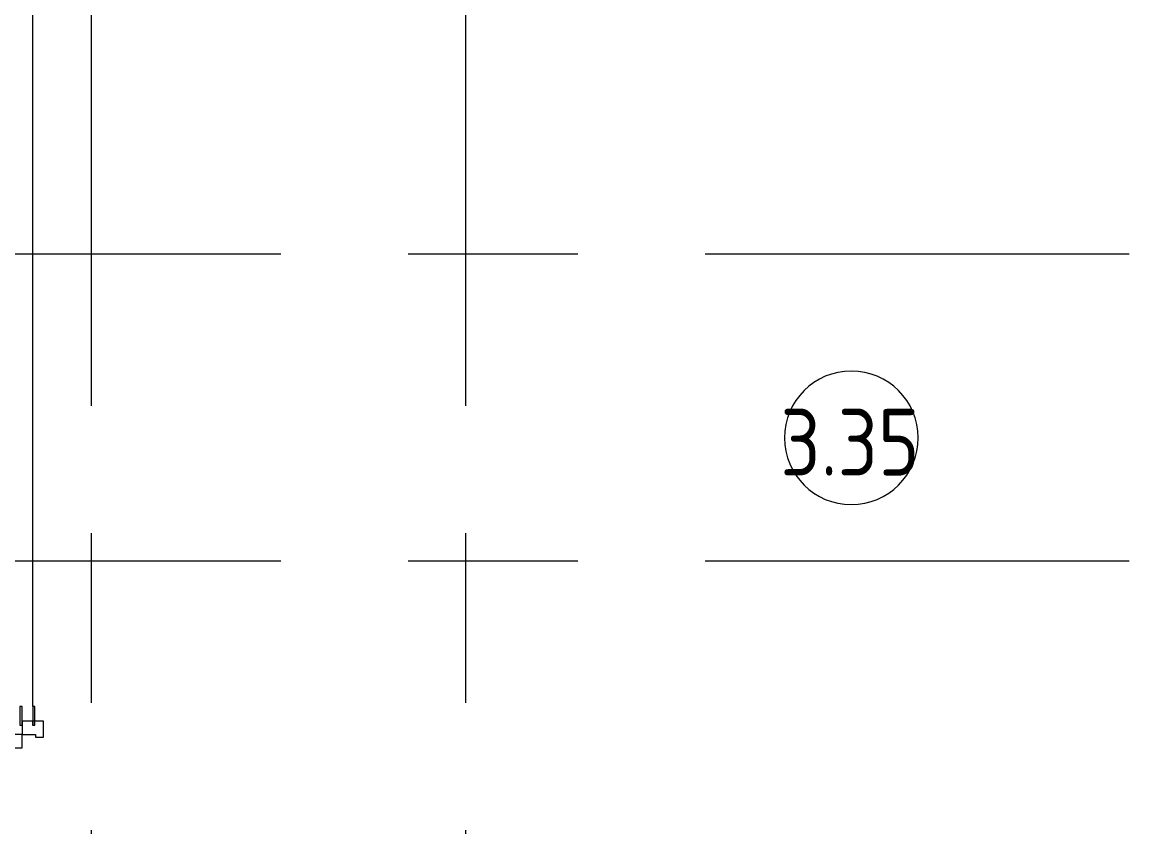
# Model space of a CAD drawing. Header units: millimetres. Extents: x 81469 to 279813, y -8553 to 29000.
# Drawn here: x 105550 to 109703, y 16005 to 19017 of the extents above; entities that cross this region are included whole.
import ezdxf

# ---------------------------------------------------------------- set-up
doc = ezdxf.new("R2010")
doc.units = ezdxf.units.MM
doc.linetypes.add('Осевая', pattern=[3175, 635, -476.25, 1587.5, -476.25])
for name, color, linetype, lineweight in [('A-AREA-IDEN', 7, 'Continuous', 9), ('A-DOOR', 7, 'Continuous', 9), ('A-DOOR-1', 7, 'Continuous', 13), ('A-DOOR-FRAM', 7, 'Continuous', 13), ('Оси-2', 7, 'Осевая', 9)]:
    doc.layers.add(name, color=color, linetype=linetype, lineweight=lineweight)
doc.layers.add('I-WALL-4', color=7, linetype='Continuous', lineweight=9, true_color=0xc0c0c0)
doc.styles.add('GOST Common', font='GOST_Common.ttf', dxfattribs={"width": 0.9, "height": 250})

# ---------------------------------------------------------------- blocks, each defined once
blk = doc.blocks.new('110_Дверь_СКБ_2Ст - Д-5_п_ Из игровой в коридор-32357676-План отделки стен 3 этажа в осях 23-33')
at = {"layer": 'A-DOOR'}
for centre, radius, start, end in [((-637.5, 20), 900, 0, 90), ((662.5, 20), 400, 90, 180)]:
    blk.add_arc(centre, radius, start, end, dxfattribs=at)
at = {"layer": 'A-DOOR-1'}
for p, q in [((-637.5, 920), (-637.5, 20)), ((-587.5, 920), (-637.5, 920)), ((-587.5, 20), (-587.5, 920)), ((662.5, 420), (612.5, 420)), ((612.5, 420), (612.5, 20)), ((662.5, 20), (662.5, 420)), ((-637.5, 20), (-587.5, 20)), ((612.5, 20), (662.5, 20))]:
    blk.add_line(p, q, dxfattribs=at)
at = {"layer": 'A-DOOR-FRAM'}
for p, q in [((-672.5, 28), (-742.5, 28)), ((-742.5, 28), (-742.5, 20)), ((-742.5, 20), (-672.5, 20)), ((-637.5, 20), (-687.5, 20)), ((-687.5, 20), (-687.5, -60)), ((-672.5, 20), (-672.5, 28)), ((-637.5, -30), (-637.5, 20)), ((662.5, 20), (662.5, -30)), ((712.5, 20), (662.5, 20)), ((767.5, 28), (697.5, 28)), ((697.5, 28), (697.5, 20)), ((697.5, 20), (767.5, 20)), ((712.5, -60), (712.5, 20)), ((767.5, 20), (767.5, 28)), ((-672.5, -20), (-742.5, -20)), ((-742.5, -20), (-742.5, -28)), ((-742.5, -28), (-672.5, -28)), ((-672.5, -19), (-687.5, -19)), ((-687.5, -19), (-687.5, -20)), ((-687.5, -20), (-672.5, -20)), ((-672.5, -20), (-672.5, -19)), ((-672.5, -28), (-672.5, -20)), ((-627.5, -30), (-637.5, -30)), ((-627.5, -60), (-627.5, -30)), ((662.5, -30), (652.5, -30)), ((652.5, -30), (652.5, -60)), ((712.5, -19), (697.5, -19)), ((697.5, -19), (697.5, -20)), ((697.5, -20), (712.5, -20)), ((767.5, -20), (697.5, -20)), ((697.5, -20), (697.5, -28)), ((697.5, -28), (767.5, -28)), ((712.5, -20), (712.5, -19)), ((767.5, -28), (767.5, -20)), ((-687.5, -60), (-627.5, -60)), ((652.5, -60), (712.5, -60))]:
    blk.add_line(p, q, dxfattribs=at)
blk = doc.blocks.new('Марка_Помещения - Номер-25198446-План отделки стен 3 этажа в осях 23-33')
at = {"layer": 'A-AREA-IDEN'}
for start, end in [(360, 180), (180, 360)]:
    blk.add_arc((0, 0), 2.5, start, end, dxfattribs=at)

msp = doc.modelspace()

# ---------------------------------------------------------------- linework, layer by layer
at = {"layer": 'I-WALL-4'}
msp.add_line((105590, 16455), (105590, 20900), dxfattribs=at)
at = {"layer": 'Оси-2'}
for p, q in [((105810, 593.7), (105810, 19528.3)), ((107210, 593.7), (107210, 19528.3)), ((84769.4, 18150), (122510, 18150)), ((84769.4, 17000), (122510, 17000))]:
    msp.add_line(p, q, dxfattribs=at)

# ---------------------------------------------------------------- block references
at = {"layer": 'A-AREA-IDEN', "xscale": 99.99999999999993, "yscale": 99.99999999999993, "zscale": 99.99999999999993}
msp.add_blockref('Марка_Помещения - Номер-25198446-План отделки стен 3 этажа в осях 23-33', (108652.9, 17460.8), dxfattribs=at)
at = {"layer": 'A-DOOR', "rotation": 89.99999999999986}
msp.add_blockref('110_Дверь_СКБ_2Ст - Д-5_п_ Из игровой в коридор-32357676-План отделки стен 3 этажа в осях 23-33', (105570, 15687.5), dxfattribs=at)

# ---------------------------------------------------------------- texts
at = {"layer": 'A-AREA-IDEN', "insert": (108387.2, 17569.4), "char_height": 250, "width": 663.797, "attachment_point": 1, "style": 'GOST Common'}
msp.add_mtext('3.35', dxfattribs=at)

doc.saveas('drawing.dxf')
